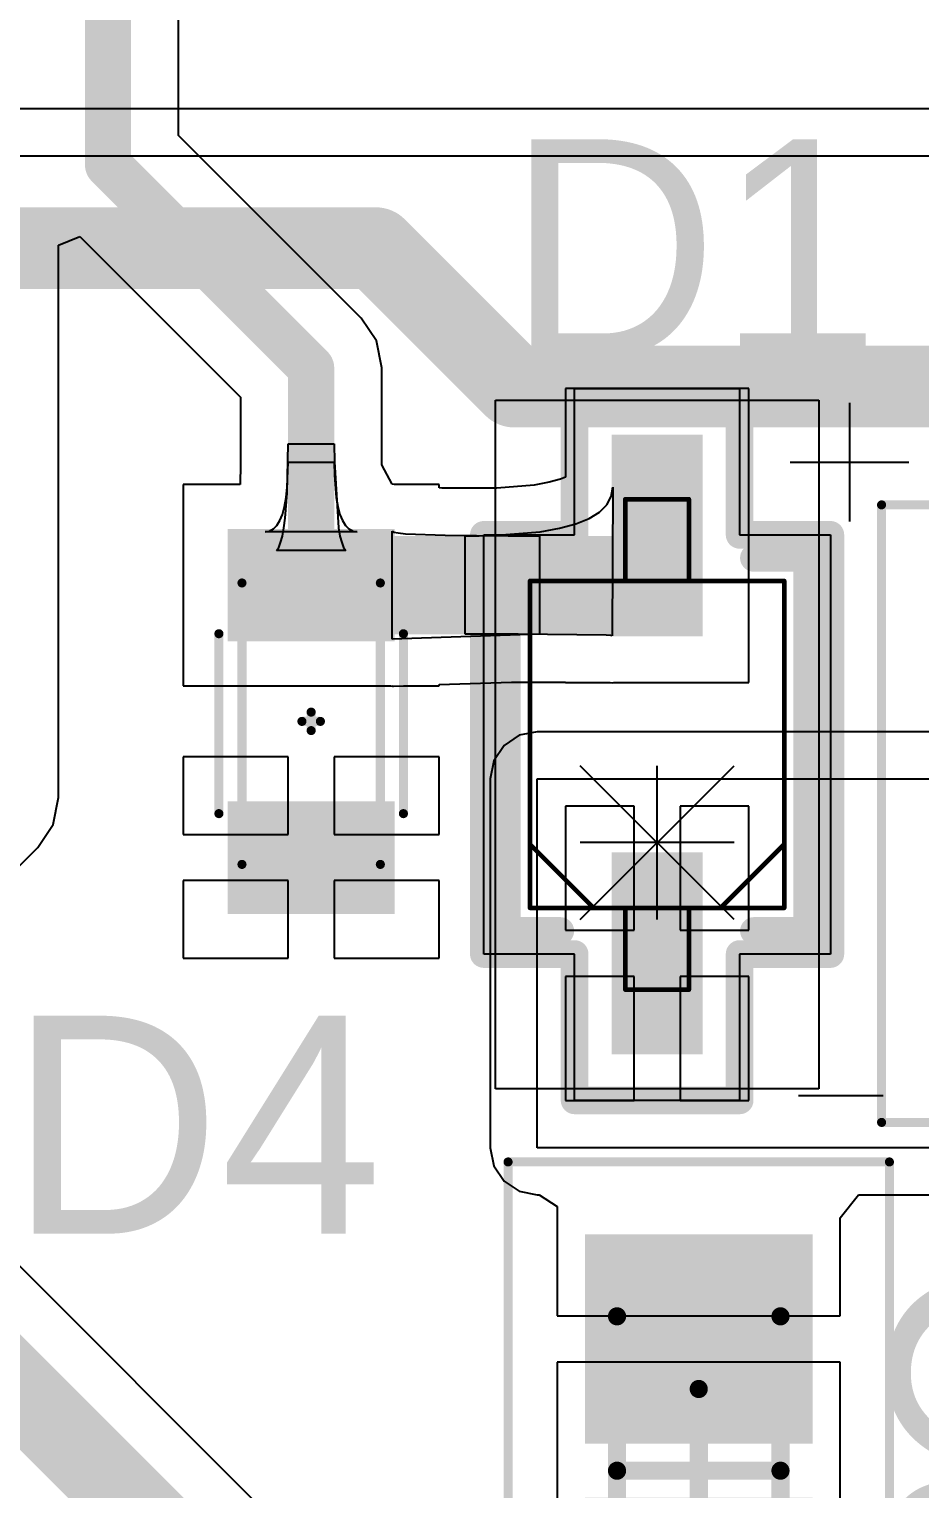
# Model space of a CAD drawing. Header units: millimetres. Extents: x 38.3 to 116.8, y 314 to 397.1.
# Drawn here: x 70.73 to 75.64, y 381.03 to 389.06 of the extents above; entities that cross this region are included whole.
import ezdxf

# ---------------------------------------------------------------- set-up
doc = ezdxf.new("R2010")
doc.units = ezdxf.units.MM
for name, color, linetype in [('BottomLayer', 5, 'Continuous'), ('Mechanical13', 56, 'Continuous'), ('Mechanical15', 56, 'Continuous'), ('Mechanical5', 56, 'Continuous'), ('TopLayer', 1, 'Continuous'), ('TopOverlay', 2, 'Continuous'), ('TopPaste', 8, 'Continuous'), ('TopSolder', 216, 'Continuous')]:
    doc.layers.add(name, color=color, linetype=linetype)

# ---------------------------------------------------------------- blocks, each defined once
blk = doc.blocks.new('0603ESDA_05N_97')
at = {"layer": 'Mechanical13', "const_width": 0.0499999}
for points in [[(-0.7619999999999999, -0.3809999999999999), (-0.7619999999999999, 0.3809999999999999)], [(0.7874, 0.3809999999999999), (-0.7619999999999999, 0.3809999999999999)], [(0.7874, -0.3809999999999999), (0.7874, 0.3809999999999999)], [(0.7874, -0.3809999999999999), (-0.7619999999999999, -0.3809999999999999)]]:
    blk.add_lwpolyline(points, dxfattribs=at)
at = {"layer": 'Mechanical13', "const_width": 0.02499868}
for points in [[(-0.77449934, 0.3809999999999999, 1), (-0.7495006599999999, 0.3809999999999999, 1)], [(-0.77449934, 0.3809999999999999, 1), (-0.7495006599999999, 0.3809999999999999, 1)], [(0.77490066, 0.3809999999999999, 1), (0.79989934, 0.3809999999999999, 1)], [(0.77490066, 0.3809999999999999, 1), (0.79989934, 0.3809999999999999, 1)], [(-0.77449934, -0.3809999999999999, 1), (-0.7495006599999999, -0.3809999999999999, 1)], [(-0.77449934, -0.3809999999999999, 1), (-0.7495006599999999, -0.3809999999999999, 1)], [(0.77490066, -0.3809999999999999, 1), (0.79989934, -0.3809999999999999, 1)], [(0.77490066, -0.3809999999999999, 1), (0.79989934, -0.3809999999999999, 1)]]:
    blk.add_lwpolyline(points, format="xyb", close=True, dxfattribs=at)
at = {"layer": 'Mechanical15', "const_width": 0.0499999}
for points in [[(0.0508, 0), (-0.0508, 0)], [(0, -0.0508), (0, 0.0508)]]:
    blk.add_lwpolyline(points, dxfattribs=at)
at = {"layer": 'Mechanical15', "const_width": 0.02499868}
for points in [[(-0.06329934, 0, 1), (-0.03830065999999999, 0, 1)], [(-0.01249934, 0.0508, 1), (0.01249934, 0.0508, 1)], [(0.03830065999999999, 0, 1), (0.06329934, 0, 1)], [(-0.01249934, -0.0508, 1), (0.01249934, -0.0508, 1)]]:
    blk.add_lwpolyline(points, format="xyb", close=True, dxfattribs=at)
at = {"layer": 'TopLayer'}
for points in [[(-1.05000044, -0.4499991), (-0.4500016399999999, -0.4499991), (-1.05000044, 0.4499991), (-0.4500016399999999, 0.4499991)], [(0.4500016399999999, -0.4499991), (1.05000044, -0.4499991), (0.4500016399999999, 0.4499991), (1.05000044, 0.4499991)]]:
    blk.add_solid(points, dxfattribs=at)
at = {"layer": 'TopOverlay', "const_width": 0.0499999}
for points in [[(0.508, 0.508), (-0.4826, 0.508)], [(0.508, -0.508), (-0.4826, -0.508)]]:
    blk.add_lwpolyline(points, dxfattribs=at)
at = {"layer": 'TopOverlay', "const_width": 0.02499868}
for points in [[(-0.4950993399999999, 0.508, 1), (-0.47010066, 0.508, 1)], [(0.49550066, 0.508, 1), (0.52049934, 0.508, 1)], [(-0.4950993399999999, -0.508, 1), (-0.47010066, -0.508, 1)], [(0.49550066, -0.508, 1), (0.52049934, -0.508, 1)]]:
    blk.add_lwpolyline(points, format="xyb", close=True, dxfattribs=at)
at = {"layer": 'TopPaste'}
for points in [[(-1.05000044, -0.4499991), (-0.4500016399999999, -0.4499991), (-1.05000044, 0.4499991), (-0.4500016399999999, 0.4499991)], [(0.4500016399999999, -0.4499991), (1.05000044, -0.4499991), (0.4500016399999999, 0.4499991), (1.05000044, 0.4499991)]]:
    blk.add_solid(points, dxfattribs=at)
at = {"layer": 'TopSolder'}
for points in [[(-1.06000042, -0.4599990799999999), (-0.44000166, -0.4599990799999999), (-1.06000042, 0.4599990799999999), (-0.44000166, 0.4599990799999999)], [(0.44000166, -0.4599990799999999), (1.06000042, -0.4599990799999999), (0.44000166, 0.4599990799999999), (1.06000042, 0.4599990799999999)]]:
    blk.add_solid(points, dxfattribs=at)
blk = doc.blocks.new('SOD323_DIO_100')
at = {"layer": 'Mechanical13'}
for p, q in [((-0.9635007399999999, 0.42299128), (-0.1171067, -0.42340276)), ((-0.9635007399999999, -0.42340276), (-0.1171067, 0.42299128)), ((-0.5403037199999999, -0.42340276), (-0.5403037199999999, 0.42299128)), ((-0.9635007399999999, -0.00020574), (-0.1171067, -0.00020574))]:
    blk.add_line(p, q, dxfattribs=at)
at = {"layer": 'Mechanical13', "const_width": 0.0254}
for points in [[(-0.90000074, 0.7000011399999999), (-0.90000074, -0.7000011399999999)], [(-0.90000074, 0.7000011399999999), (0.90000074, 0.7000011399999999)], [(-0.5499989, 0.7000011399999999), (-0.90000074, 0.3499993)], [(0.90000074, 0.7000011399999999), (0.90000074, -0.7000011399999999)], [(-1.34999984, 0.17500092), (-1.34999984, -0.17500092)], [(-1.34999984, 0.17500092), (-0.90000074, 0.17500092)], [(-0.90000074, 0.17500092), (-0.90000074, -0.17500092)], [(0.90000074, 0.17500092), (1.34999984, 0.17500092)], [(0.90000074, 0.17500092), (0.90000074, -0.17500092)], [(1.34999984, 0.17500092), (1.34999984, -0.17500092)], [(-1.34999984, -0.17500092), (-0.90000074, -0.17500092)], [(0.90000074, -0.17500092), (1.34999984, -0.17500092)], [(-0.90000074, -0.3499993), (-0.5499989, -0.7000011399999999)], [(-0.90000074, -0.7000011399999999), (0.90000074, -0.7000011399999999)]]:
    blk.add_lwpolyline(points, dxfattribs=at)
at = {"layer": 'Mechanical13', "const_width": 0.0127}
for points in [[(-0.90635074, 0.7000011399999999, 1), (-0.89365074, 0.7000011399999999, 1)], [(-0.90635074, 0.7000011399999999, 1), (-0.89365074, 0.7000011399999999, 1)], [(-0.5563488999999999, 0.7000011399999999, 1), (-0.5436489, 0.7000011399999999, 1)], [(0.89365074, 0.7000011399999999, 1), (0.90635074, 0.7000011399999999, 1)], [(0.89365074, 0.7000011399999999, 1), (0.90635074, 0.7000011399999999, 1)], [(-0.90635074, 0.3499993, 1), (-0.89365074, 0.3499993, 1)], [(-1.35634984, 0.17500092, 1), (-1.34364984, 0.17500092, 1)], [(-1.35634984, 0.17500092, 1), (-1.34364984, 0.17500092, 1)], [(-0.90635074, 0.17500092, 1), (-0.89365074, 0.17500092, 1)], [(-0.90635074, 0.17500092, 1), (-0.89365074, 0.17500092, 1)], [(0.89365074, 0.17500092, 1), (0.90635074, 0.17500092, 1)], [(0.89365074, 0.17500092, 1), (0.90635074, 0.17500092, 1)], [(1.34364984, 0.17500092, 1), (1.35634984, 0.17500092, 1)], [(1.34364984, 0.17500092, 1), (1.35634984, 0.17500092, 1)], [(-1.35634984, -0.17500092, 1), (-1.34364984, -0.17500092, 1)], [(-1.35634984, -0.17500092, 1), (-1.34364984, -0.17500092, 1)], [(-0.90635074, -0.17500092, 1), (-0.89365074, -0.17500092, 1)], [(-0.90635074, -0.17500092, 1), (-0.89365074, -0.17500092, 1)], [(0.89365074, -0.17500092, 1), (0.90635074, -0.17500092, 1)], [(0.89365074, -0.17500092, 1), (0.90635074, -0.17500092, 1)], [(1.34364984, -0.17500092, 1), (1.35634984, -0.17500092, 1)], [(1.34364984, -0.17500092, 1), (1.35634984, -0.17500092, 1)], [(-0.90635074, -0.3499993, 1), (-0.89365074, -0.3499993, 1)], [(-0.90635074, -0.7000011399999999, 1), (-0.89365074, -0.7000011399999999, 1)], [(-0.90635074, -0.7000011399999999, 1), (-0.89365074, -0.7000011399999999, 1)], [(-0.5563488999999999, -0.7000011399999999, 1), (-0.5436489, -0.7000011399999999, 1)], [(0.89365074, -0.7000011399999999, 1), (0.90635074, -0.7000011399999999, 1)], [(0.89365074, -0.7000011399999999, 1), (0.90635074, -0.7000011399999999, 1)]]:
    blk.add_lwpolyline(points, format="xyb", close=True, dxfattribs=at)
at = {"layer": 'Mechanical15'}
for p, q in [((-1.15400074, 0.45440092), (-1.15400074, 0.9540011399999999)), ((-1.15400074, 0.9540011399999999), (1.15400074, 0.9540011399999999)), ((1.15400074, 0.9540011399999999), (1.15400074, 0.45440092)), ((-1.95959984, -0.45440092), (-1.95959984, 0.45440092)), ((-1.95959984, 0.45440092), (-1.15400074, 0.45440092)), ((1.15400074, 0.45440092), (1.95959984, 0.45440092)), ((1.95959984, 0.45440092), (1.95959984, -0.45440092)), ((-1.15400074, -0.45440092), (-1.95959984, -0.45440092)), ((-1.15400074, -0.9540011399999999), (-1.15400074, -0.45440092)), ((1.95959984, -0.45440092), (1.15400074, -0.45440092)), ((1.15400074, -0.45440092), (1.15400074, -0.9540011399999999)), ((1.15400074, -0.9540011399999999), (-1.15400074, -0.9540011399999999))]:
    blk.add_line(p, q, dxfattribs=at)
at = {"layer": 'Mechanical15', "const_width": 0.1524}
for points in [[(-1.15400074, 0.9540011399999999), (1.15400074, 0.9540011399999999)], [(-1.15400074, 0.9540011399999999), (-1.15400074, 0.45440092)], [(1.15400074, 0.9540011399999999), (1.15400074, 0.45440092)], [(-1.95959984, 0.45440092), (-1.15400074, 0.45440092)], [(-1.95959984, 0.45440092), (-1.95959984, -0.45440092)], [(1.15400074, 0.45440092), (1.95959984, 0.45440092)], [(1.95959984, 0.45440092), (1.95959984, -0.45440092)], [(-1.95959984, -0.45440092), (-1.15400074, -0.45440092)], [(-1.15400074, -0.45440092), (-1.15400074, -0.9540011399999999)], [(1.15400074, -0.45440092), (1.15400074, -0.9540011399999999)], [(1.15400074, -0.45440092), (1.95959984, -0.45440092)], [(-1.15400074, -0.9540011399999999), (1.15400074, -0.9540011399999999)]]:
    blk.add_lwpolyline(points, dxfattribs=at)
at = {"layer": 'Mechanical15', "const_width": 0.0762}
for points in [[(-1.19210074, 0.9540011399999999, 1), (-1.11590074, 0.9540011399999999, 1)], [(-1.19210074, 0.9540011399999999, 1), (-1.11590074, 0.9540011399999999, 1)], [(1.11590074, 0.9540011399999999, 1), (1.19210074, 0.9540011399999999, 1)], [(1.11590074, 0.9540011399999999, 1), (1.19210074, 0.9540011399999999, 1)], [(-1.99769984, 0.45440092, 1), (-1.92149984, 0.45440092, 1)], [(-1.99769984, 0.45440092, 1), (-1.92149984, 0.45440092, 1)], [(-1.19210074, 0.45440092, 1), (-1.11590074, 0.45440092, 1)], [(-1.19210074, 0.45440092, 1), (-1.11590074, 0.45440092, 1)], [(1.11590074, 0.45440092, 1), (1.19210074, 0.45440092, 1)], [(1.11590074, 0.45440092, 1), (1.19210074, 0.45440092, 1)], [(1.92149984, 0.45440092, 1), (1.99769984, 0.45440092, 1)], [(1.92149984, 0.45440092, 1), (1.99769984, 0.45440092, 1)], [(-1.99769984, -0.45440092, 1), (-1.92149984, -0.45440092, 1)], [(-1.99769984, -0.45440092, 1), (-1.92149984, -0.45440092, 1)], [(-1.19210074, -0.45440092, 1), (-1.11590074, -0.45440092, 1)], [(-1.19210074, -0.45440092, 1), (-1.11590074, -0.45440092, 1)], [(1.11590074, -0.45440092, 1), (1.19210074, -0.45440092, 1)], [(1.11590074, -0.45440092, 1), (1.19210074, -0.45440092, 1)], [(1.92149984, -0.45440092, 1), (1.99769984, -0.45440092, 1)], [(1.92149984, -0.45440092, 1), (1.99769984, -0.45440092, 1)], [(-1.19210074, -0.9540011399999999, 1), (-1.11590074, -0.9540011399999999, 1)], [(-1.19210074, -0.9540011399999999, 1), (-1.11590074, -0.9540011399999999, 1)], [(1.11590074, -0.9540011399999999, 1), (1.19210074, -0.9540011399999999, 1)], [(1.11590074, -0.9540011399999999, 1), (1.19210074, -0.9540011399999999, 1)]]:
    blk.add_lwpolyline(points, format="xyb", close=True, dxfattribs=at)
at = {"layer": 'Mechanical5'}
for p, q in [((-1.89609984, -0.89050114), (-1.89609984, 0.89050114)), ((-1.89609984, 0.89050114), (1.89609984, 0.89050114)), ((1.89609984, 0.89050114), (1.89609984, -0.89050114)), ((1.89609984, -0.89050114), (-1.89609984, -0.89050114))]:
    blk.add_line(p, q, dxfattribs=at)
at = {"layer": 'TopLayer'}
for points in [[(-1.70559984, -0.25049988), (-0.59440064, -0.25049988), (-1.70559984, 0.25049988), (-0.59440064, 0.25049988)], [(0.59440064, -0.25049988), (1.70559984, -0.25049988), (0.59440064, 0.25049988), (1.70559984, 0.25049988)]]:
    blk.add_solid(points, dxfattribs=at)
at = {"layer": 'TopOverlay'}
blk.add_line((-1.93558668, -1.24530104), (-1.93558668, -0.7787843199999999), dxfattribs=at)
at = {"layer": 'TopOverlay', "const_width": 0.1524}
for points in [[(-1.02700074, 0.8270011399999999), (-1.02700074, 0.5331409199999999)], [(-1.02700074, 0.8270011399999999), (1.02700074, 0.8270011399999999)], [(1.02700074, 0.8270011399999999), (1.02700074, 0.5331409199999999)], [(-1.02700074, -0.5331409199999999), (-1.02700074, -0.8270011399999999)], [(1.02700074, -0.5331409199999999), (1.02700074, -0.8270011399999999)], [(-1.02700074, -0.8270011399999999), (1.02700074, -0.8270011399999999)]]:
    blk.add_lwpolyline(points, dxfattribs=at)
at = {"layer": 'TopOverlay', "const_width": 0.0762}
for points in [[(-1.06510074, 0.8270011399999999, 1), (-0.98890074, 0.8270011399999999, 1)], [(-1.06510074, 0.8270011399999999, 1), (-0.98890074, 0.8270011399999999, 1)], [(0.98890074, 0.8270011399999999, 1), (1.06510074, 0.8270011399999999, 1)], [(0.98890074, 0.8270011399999999, 1), (1.06510074, 0.8270011399999999, 1)], [(-1.06510074, 0.5331409199999999, 1), (-0.98890074, 0.5331409199999999, 1)], [(0.98890074, 0.5331409199999999, 1), (1.06510074, 0.5331409199999999, 1)], [(-1.06510074, -0.5331409199999999, 1), (-0.98890074, -0.5331409199999999, 1)], [(0.98890074, -0.5331409199999999, 1), (1.06510074, -0.5331409199999999, 1)], [(-1.06510074, -0.8270011399999999, 1), (-0.98890074, -0.8270011399999999, 1)], [(-1.06510074, -0.8270011399999999, 1), (-0.98890074, -0.8270011399999999, 1)], [(0.98890074, -0.8270011399999999, 1), (1.06510074, -0.8270011399999999, 1)], [(0.98890074, -0.8270011399999999, 1), (1.06510074, -0.8270011399999999, 1)]]:
    blk.add_lwpolyline(points, format="xyb", close=True, dxfattribs=at)
at = {"layer": 'TopPaste'}
for points in [[(-1.70559984, -0.25049988), (-0.59440064, -0.25049988), (-1.70559984, 0.25049988), (-0.59440064, 0.25049988)], [(0.59440064, -0.25049988), (1.70559984, -0.25049988), (0.59440064, 0.25049988), (1.70559984, 0.25049988)]]:
    blk.add_solid(points, dxfattribs=at)
at = {"layer": 'TopSolder'}
for points in [[(-1.70559984, -0.25049988), (-0.59440064, -0.25049988), (-1.70559984, 0.25049988), (-0.59440064, 0.25049988)], [(0.59440064, -0.25049988), (1.70559984, -0.25049988), (0.59440064, 0.25049988), (1.70559984, 0.25049988)]]:
    blk.add_solid(points, dxfattribs=at)
blk = doc.blocks.new('CAPC1608X90X35ML10T15_104')
at = {"layer": 'Mechanical13', "const_width": 0.0999998}
for points in [[(-0.8500008399999999, 0.4499991), (0.8500008399999999, 0.4499991)], [(-0.8500008399999999, 0.4499991), (-0.8500008399999999, -0.4499991)], [(0.8500008399999999, 0.4499991), (0.8500008399999999, -0.4499991)], [(-0.8500008399999999, -0.4499991), (0.8500008399999999, -0.4499991)]]:
    blk.add_lwpolyline(points, dxfattribs=at)
at = {"layer": 'Mechanical13', "const_width": 0.0499999}
for points in [[(-0.87499952, 0.4499991, 1), (-0.8250021599999999, 0.4499991, 1)], [(-0.87499952, 0.4499991, 1), (-0.8250021599999999, 0.4499991, 1)], [(0.8250021599999999, 0.4499991, 1), (0.87499952, 0.4499991, 1)], [(0.8250021599999999, 0.4499991, 1), (0.87499952, 0.4499991, 1)], [(-0.87499952, -0.4499991, 1), (-0.8250021599999999, -0.4499991, 1)], [(-0.87499952, -0.4499991, 1), (-0.8250021599999999, -0.4499991, 1)], [(0.8250021599999999, -0.4499991, 1), (0.87499952, -0.4499991, 1)], [(0.8250021599999999, -0.4499991, 1), (0.87499952, -0.4499991, 1)]]:
    blk.add_lwpolyline(points, format="xyb", close=True, dxfattribs=at)
at = {"layer": 'Mechanical15'}
for points, const_width in [([(-1.69999914, 1.05000044), (1.69999914, 1.05000044)], 0.0499999), ([(-1.69999914, 1.05000044), (-1.69999914, -1.05000044)], 0.0499999), ([(1.69999914, 1.05000044), (1.69999914, -1.05000044)], 0.0499999), ([(0, 0.4499991), (0, -0.4499991)], 0.0999998), ([(-0.4499991, 0), (0.4499991, 0)], 0.0999998), ([(-1.69999914, -1.05000044), (1.69999914, -1.05000044)], 0.0499999)]:
    blk.add_lwpolyline(points, dxfattribs=dict(at, const_width=const_width))
for points, const_width in [([(-1.71249848, 1.05000044, 1), (-1.6874998, 1.05000044, 1)], 0.02499868), ([(-1.71249848, 1.05000044, 1), (-1.6874998, 1.05000044, 1)], 0.02499868), ([(1.6874998, 1.05000044, 1), (1.71249848, 1.05000044, 1)], 0.02499868), ([(1.6874998, 1.05000044, 1), (1.71249848, 1.05000044, 1)], 0.02499868), ([(-0.02499868, 0.4499991, 1), (0.02499868, 0.4499991, 1)], 0.0499999), ([(-0.47499778, 0, 1), (-0.4250004199999999, 0, 1)], 0.0499999), ([(0.4250004199999999, 0, 1), (0.47499778, 0, 1)], 0.0499999), ([(-0.02499868, -0.4499991, 1), (0.02499868, -0.4499991, 1)], 0.0499999), ([(-1.71249848, -1.05000044, 1), (-1.6874998, -1.05000044, 1)], 0.02499868), ([(-1.71249848, -1.05000044, 1), (-1.6874998, -1.05000044, 1)], 0.02499868), ([(1.6874998, -1.05000044, 1), (1.71249848, -1.05000044, 1)], 0.02499868), ([(1.6874998, -1.05000044, 1), (1.71249848, -1.05000044, 1)], 0.02499868)]:
    blk.add_lwpolyline(points, format="xyb", close=True, dxfattribs=dict(at, const_width=const_width))
at = {"layer": 'TopLayer'}
for points in [[(-0.2499995, -0.52500022), (-0.2499995, 0.52500022), (-1.20000014, -0.52500022), (-1.20000014, 0.52500022)], [(1.20000014, -0.52500022), (1.20000014, 0.52500022), (0.2499995, -0.52500022), (0.2499995, 0.52500022)]]:
    blk.add_solid(points, dxfattribs=at)
at = {"layer": 'TopPaste'}
for points in [[(-0.2499995, -0.52500022), (-0.2499995, 0.52500022), (-1.20000014, -0.52500022), (-1.20000014, 0.52500022)], [(1.20000014, -0.52500022), (1.20000014, 0.52500022), (0.2499995, -0.52500022), (0.2499995, 0.52500022)]]:
    blk.add_solid(points, dxfattribs=at)
at = {"layer": 'TopSolder'}
for points in [[(-0.1483995, -0.62660022), (-0.1483995, 0.62660022), (-1.30160014, -0.62660022), (-1.30160014, 0.62660022)], [(1.30160014, -0.62660022), (1.30160014, 0.62660022), (0.1483995, -0.62660022), (0.1483995, 0.62660022)]]:
    blk.add_solid(points, dxfattribs=at)
blk = doc.blocks.new('CAPC1608X90X35ML10T15_106')
at = {"layer": 'Mechanical13', "const_width": 0.0999998}
for points in [[(0.8500008399999999, 0.4499991), (-0.8500008399999999, 0.4499991)], [(-0.8500008399999999, -0.4499991), (-0.8500008399999999, 0.4499991)], [(0.8500008399999999, -0.4499991), (0.8500008399999999, 0.4499991)], [(0.8500008399999999, -0.4499991), (-0.8500008399999999, -0.4499991)]]:
    blk.add_lwpolyline(points, dxfattribs=at)
at = {"layer": 'Mechanical13', "const_width": 0.0499999}
for points in [[(-0.87499952, 0.4499991, 1), (-0.8250021599999999, 0.4499991, 1)], [(-0.87499952, 0.4499991, 1), (-0.8250021599999999, 0.4499991, 1)], [(0.8250021599999999, 0.4499991, 1), (0.87499952, 0.4499991, 1)], [(0.8250021599999999, 0.4499991, 1), (0.87499952, 0.4499991, 1)], [(-0.87499952, -0.4499991, 1), (-0.8250021599999999, -0.4499991, 1)], [(-0.87499952, -0.4499991, 1), (-0.8250021599999999, -0.4499991, 1)], [(0.8250021599999999, -0.4499991, 1), (0.87499952, -0.4499991, 1)], [(0.8250021599999999, -0.4499991, 1), (0.87499952, -0.4499991, 1)]]:
    blk.add_lwpolyline(points, format="xyb", close=True, dxfattribs=at)
at = {"layer": 'Mechanical15'}
for points, const_width in [([(1.69999914, 1.05000044), (-1.69999914, 1.05000044)], 0.0499999), ([(-1.69999914, -1.05000044), (-1.69999914, 1.05000044)], 0.0499999), ([(1.69999914, -1.05000044), (1.69999914, 1.05000044)], 0.0499999), ([(0, -0.4499991), (0, 0.4499991)], 0.0999998), ([(0.4499991, 0), (-0.4499991, 0)], 0.0999998), ([(1.69999914, -1.05000044), (-1.69999914, -1.05000044)], 0.0499999)]:
    blk.add_lwpolyline(points, dxfattribs=dict(at, const_width=const_width))
for points, const_width in [([(-1.71249848, 1.05000044, 1), (-1.6874998, 1.05000044, 1)], 0.02499868), ([(-1.71249848, 1.05000044, 1), (-1.6874998, 1.05000044, 1)], 0.02499868), ([(1.6874998, 1.05000044, 1), (1.71249848, 1.05000044, 1)], 0.02499868), ([(1.6874998, 1.05000044, 1), (1.71249848, 1.05000044, 1)], 0.02499868), ([(-0.02499868, 0.4499991, 1), (0.02499868, 0.4499991, 1)], 0.0499999), ([(-0.47499778, 0, 1), (-0.4250004199999999, 0, 1)], 0.0499999), ([(0.4250004199999999, 0, 1), (0.47499778, 0, 1)], 0.0499999), ([(-0.02499868, -0.4499991, 1), (0.02499868, -0.4499991, 1)], 0.0499999), ([(-1.71249848, -1.05000044, 1), (-1.6874998, -1.05000044, 1)], 0.02499868), ([(-1.71249848, -1.05000044, 1), (-1.6874998, -1.05000044, 1)], 0.02499868), ([(1.6874998, -1.05000044, 1), (1.71249848, -1.05000044, 1)], 0.02499868), ([(1.6874998, -1.05000044, 1), (1.71249848, -1.05000044, 1)], 0.02499868)]:
    blk.add_lwpolyline(points, format="xyb", close=True, dxfattribs=dict(at, const_width=const_width))
at = {"layer": 'TopLayer'}
for points in [[(-0.2499995, -0.52500022), (-0.2499995, 0.52500022), (-1.20000014, -0.52500022), (-1.20000014, 0.52500022)], [(1.20000014, -0.52500022), (1.20000014, 0.52500022), (0.2499995, -0.52500022), (0.2499995, 0.52500022)]]:
    blk.add_solid(points, dxfattribs=at)
at = {"layer": 'TopPaste'}
for points in [[(-0.2499995, -0.52500022), (-0.2499995, 0.52500022), (-1.20000014, -0.52500022), (-1.20000014, 0.52500022)], [(1.20000014, -0.52500022), (1.20000014, 0.52500022), (0.2499995, -0.52500022), (0.2499995, 0.52500022)]]:
    blk.add_solid(points, dxfattribs=at)
at = {"layer": 'TopSolder'}
for points in [[(-0.1483995, -0.62660022), (-0.1483995, 0.62660022), (-1.30160014, -0.62660022), (-1.30160014, 0.62660022)], [(1.30160014, -0.62660022), (1.30160014, 0.62660022), (0.1483995, -0.62660022), (0.1483995, 0.62660022)]]:
    blk.add_solid(points, dxfattribs=at)

msp = doc.modelspace()

# ---------------------------------------------------------------- linework, layer by layer
at = {"layer": 'BottomLayer'}
for p, q in [((70.86598984, 388.62496824), (57.91199999999999, 388.62498856)), ((79.62899999999999, 388.62497586), (70.86598984, 388.62496824)), ((57.91199999999999, 388.3660126999999), (70.86598984, 388.36599238)), ((70.86598984, 388.36599238), (79.62899999999999, 388.3659999999999))]:
    msp.add_line(p, q, dxfattribs=at)
at = {"layer": 'BottomLayer', "const_width": 0.4499991}
for points in [[(64.389, 387.8579999999999), (72.64399999999999, 387.8579999999999)], [(72.64399999999999, 387.8579999999999), (73.406, 387.096)], [(73.406, 387.096), (76.581, 387.096)]]:
    msp.add_lwpolyline(points, dxfattribs=at)
at = {"layer": 'BottomLayer', "const_width": 0.22499828}
for points in [[(72.53150086, 387.8579999999999, 1), (72.75649914, 387.8579999999999, 1)], [(72.53150086, 387.8579999999999, 1), (72.75649914, 387.8579999999999, 1)], [(73.29350086, 387.096, 1), (73.51849913999999, 387.096, 1)], [(73.29350086, 387.096, 1), (73.51849913999999, 387.096, 1)]]:
    msp.add_lwpolyline(points, format="xyb", close=True, dxfattribs=at)
at = {"layer": 'TopLayer'}
for p, q in [((71.55746674, 388.47790478), (71.55746674, 390.79600022)), ((72.56238472, 387.4729868), (71.55746674, 388.47790478)), ((70.89646476, 387.87422806), (71.01379752, 387.92283096)), ((71.01379752, 387.92283096), (71.8992339, 387.03739458)), ((70.89646476, 384.8329997), (70.89646476, 387.87422806)), ((72.64659334, 387.34695962), (72.56238472, 387.4729868)), ((72.67616402, 387.19830104), (72.64659334, 387.34695962)), ((72.67616402, 386.66521346), (72.67616402, 387.19830104)), ((71.8992339, 387.03739458), (71.8992339, 386.6659018)), ((74.69719884, 387.0852989799999), (73.68819908, 387.0852989799999)), ((73.68819908, 387.0852989799999), (73.68819908, 386.5968265)), ((74.69719884, 385.46609978), (74.69719884, 387.0852989799999)), ((72.1549357, 386.50828718), (72.16069895999999, 386.78096634)), ((72.16069895999999, 386.78096634), (72.41469896, 386.78096634)), ((72.41469896, 386.78096634), (72.41533903999999, 386.6808877999999)), ((71.8992339, 386.6659018), (71.89699107999999, 386.55977552)), ((72.15561896, 386.5423943), (72.16069895999999, 386.68065158)), ((72.16069895999999, 386.68065158), (72.41469896, 386.68065158)), ((72.41469896, 386.68065158), (72.41596896, 386.60768246)), ((72.41533903999999, 386.6808877999999), (72.43775199999999, 386.31826978)), ((72.73465259999999, 386.55862744), (72.67616402, 386.66521346)), ((71.89665072, 386.55669958), (71.58369986, 386.55669958)), ((71.58369986, 386.55669958), (71.58369986, 385.44870078)), ((71.89699107999999, 386.55977552), (71.89665072, 386.55669958)), ((72.41596896, 386.60768246), (72.42612896, 386.4847870999999)), ((72.7443427, 386.55669958), (72.73465259999999, 386.55862744)), ((72.99169805999999, 386.55669958), (72.7443427, 386.55669958)), ((72.99169805999999, 386.53760894), (72.99169805999999, 386.55669958)), ((73.51588801999999, 386.5540783), (73.3099753, 386.53696632)), ((73.59824752, 386.56881284), (73.51588801999999, 386.5540783)), ((73.66158496, 386.58602642), (73.59824752, 386.56881284)), ((73.68819908, 386.5968265), (73.66158496, 386.58602642)), ((72.14037896, 386.43486086), (72.14926895999999, 386.4847870999999)), ((72.14468934, 386.3724251199999), (72.1549357, 386.50828718)), ((72.14926895999999, 386.4847870999999), (72.15561896, 386.5423943)), ((72.42612896, 386.4847870999999), (72.43501896000001, 386.43486086)), ((73.00747399999999, 386.53696632), (72.99169805999999, 386.53760894)), ((73.3099753, 386.53696632), (73.00747399999999, 386.53696632)), ((73.91545287999999, 386.44549838), (73.9399842, 386.49139872)), ((73.9399842, 386.49139872), (73.94829508000001, 386.5426991)), ((73.94829508000001, 386.5426991), (73.94524707999999, 385.72314778)), ((72.11497895999999, 386.35805126), (72.12894895999999, 386.39261558)), ((72.12894895999999, 386.39261558), (72.14037896, 386.43486086)), ((72.43501896000001, 386.43486086), (72.44644896, 386.39261558)), ((72.44644896, 386.39261558), (72.46041896, 386.35805126)), ((73.81772638, 386.36990036), (73.87469857999999, 386.40500062)), ((73.87469857999999, 386.40500062), (73.91545287999999, 386.44549838)), ((72.05782896, 386.30044406), (72.07941896, 386.3119655)), ((72.07941896, 386.3119655), (72.09846895999999, 386.3311679)), ((72.09846895999999, 386.3311679), (72.11497895999999, 386.35805126)), ((72.12931979999999, 386.27330162), (72.13764592, 386.31826978)), ((72.13764592, 386.31826978), (72.14468934, 386.3724251199999)), ((72.43775199999999, 386.31826978), (72.44607812, 386.27330162)), ((72.46041896, 386.35805126), (72.47692896, 386.3311679)), ((72.47692896, 386.3311679), (72.49597895999999, 386.3119655)), ((72.49597895999999, 386.3119655), (72.51756896, 386.30044406)), ((73.54947951999999, 386.29699982), (73.65511558, 386.31589996)), ((73.65511558, 386.31589996), (73.7445312, 386.34020014)), ((73.7445312, 386.34020014), (73.81772638, 386.36990036)), ((72.03369896, 386.29660358), (72.05782896, 386.30044406)), ((72.54169896, 386.29660358), (72.03369896, 386.29660358)), ((72.10882962, 386.21091668), (72.11971606, 386.23751556)), ((72.11971606, 386.23751556), (72.12931979999999, 386.27330162)), ((72.44607812, 386.27330162), (72.45568185999998, 386.23751556)), ((72.45568185999998, 386.23751556), (72.46656829999999, 386.21091668)), ((72.51756896, 386.30044406), (72.54169896, 386.29660358)), ((72.73465006, 385.70574878), (72.73465006, 386.29965158)), ((72.73465006, 386.29965158), (72.74275012, 386.29453094)), ((72.74275012, 386.29453094), (72.7670503, 386.28994878)), ((72.7670503, 386.28994878), (72.8075506, 386.2859051)), ((72.8075506, 386.2859051), (73.02624967999999, 386.2770125599999)), ((73.02624967999999, 386.2770125599999), (73.54464843999999, 386.27269964)), ((73.13524869999999, 386.27269964), (73.28954608, 386.2753996599999)), ((73.13524869999999, 385.73270072), (73.13524869999999, 386.27269964)), ((73.28954608, 386.2753996599999), (73.54947951999999, 386.29699982)), ((73.54464843999999, 386.27269964), (73.54464843999999, 385.73270072)), ((72.09666302, 386.1934999), (72.10882962, 386.21091668)), ((72.47873489999999, 386.1934999), (72.09666302, 386.1934999)), ((72.46656829999999, 386.21091668), (72.47873489999999, 386.1934999)), ((73.54464843999999, 385.73270072), (72.73465006, 385.70574878)), ((73.42684832, 385.73231972), (73.13524869999999, 385.73270072)), ((73.91284683999999, 385.72658694), (73.42684832, 385.73231972)), ((73.93714702, 385.72496388), (73.91284683999999, 385.72658694)), ((73.94524707999999, 385.72314778), (73.93714702, 385.72496388)), ((71.58369986, 385.44870078), (72.72495742, 385.44870078)), ((72.72495742, 385.44870078), (72.73465006, 385.4467729199999)), ((72.73465006, 385.4467729199999), (72.73894012, 385.44762636)), ((72.73894012, 385.44762636), (72.74326319999999, 385.44691516)), ((72.74326319999999, 385.44691516), (72.79692831999999, 385.44870078)), ((72.79692831999999, 385.44870078), (72.99169805999999, 385.44870078)), ((72.99169805999999, 385.45518286), (73.38998021999998, 385.46843404)), ((72.99169805999999, 385.44870078), (72.99169805999999, 385.45518286)), ((73.38998021999998, 385.46843404), (73.68819908, 385.46843404)), ((73.68819908, 385.46843404), (73.68819908, 385.46609978)), ((73.68819908, 385.46609978), (73.9347899, 385.46609978)), ((73.9347899, 385.46609978), (73.94428442, 385.46417446)), ((73.94428442, 385.46417446), (73.95415486, 385.46609978)), ((73.95415486, 385.46609978), (74.69719884, 385.46609978)), ((73.53299746, 385.19597586), (73.43389173999999, 385.1762629199999)), ((75.69969874, 385.19597586), (73.53299746, 385.19597586)), ((73.34987362, 385.12012384), (73.29373453999999, 385.03610572)), ((73.43389173999999, 385.1762629199999), (73.34987362, 385.12012384)), ((72.16071674, 385.0566975), (71.58369986, 385.0566975)), ((71.58369986, 385.0566975), (71.58369986, 384.62968032)), ((72.16071674, 384.62968032), (72.16071674, 385.0566975)), ((72.99169805999999, 385.0566975), (72.41471674, 385.0566975)), ((72.41471674, 385.0566975), (72.41471674, 384.62968032)), ((72.99169805999999, 384.62968032), (72.99169805999999, 385.0566975)), ((73.29373453999999, 385.03610572), (73.2740216, 384.937)), ((73.2740216, 384.937), (73.27402414, 382.905)), ((73.53299746, 384.937), (75.69969874, 384.937)), ((73.533, 382.905), (73.53299746, 384.937)), ((70.86689408, 384.68434112), (70.89646476, 384.8329997)), ((74.0657015, 384.7852985), (73.68819908, 384.7852985)), ((73.68819908, 384.7852985), (73.68819908, 384.10270144)), ((74.0657015, 384.10270144), (74.0657015, 384.7852985)), ((74.69719884, 384.7852985), (74.3197015, 384.7852985)), ((74.3197015, 384.7852985), (74.3197015, 384.10270144)), ((74.69719884, 384.10270144), (74.69719884, 384.7852985)), ((70.78268546, 384.5583139399999), (70.86689408, 384.68434112)), ((71.58369986, 384.62968032), (72.16071674, 384.62968032)), ((72.41471674, 384.62968032), (72.99169805999999, 384.62968032)), ((70.37868576, 384.15431424), (70.78268546, 384.5583139399999)), ((72.16071674, 384.37568032), (71.58369986, 384.37568032)), ((71.58369986, 384.37568032), (71.58369986, 383.9486987)), ((72.16071674, 383.9486987), (72.16071674, 384.37568032)), ((72.99169805999999, 384.37568032), (72.41471674, 384.37568032)), ((72.41471674, 384.37568032), (72.41471674, 383.9486987)), ((72.99169805999999, 383.9486987), (72.99169805999999, 384.37568032)), ((73.68819908, 384.10270144), (74.0657015, 384.10270144)), ((74.3197015, 384.10270144), (74.69719884, 384.10270144)), ((71.58369986, 383.9486987), (72.16071674, 383.9486987)), ((72.41471674, 383.9486987), (72.99169805999999, 383.9486987)), ((74.0657015, 383.84870144), (73.68819908, 383.84870144)), ((73.68819908, 383.84870144), (73.68819908, 383.1660993)), ((74.0657015, 383.1660993), (74.0657015, 383.84870144)), ((74.69719884, 383.84870144), (74.3197015, 383.84870144)), ((74.3197015, 383.84870144), (74.3197015, 383.1660993)), ((74.69719884, 383.1660993), (74.69719884, 383.84870144)), ((73.68819908, 383.1660993), (74.0657015, 383.1660993)), ((74.3197015, 383.1660993), (74.69719884, 383.1660993)), ((72.2273384, 380.70794826), (69.93894571999999, 382.9963384)), ((73.27402414, 382.905), (73.29373708, 382.80589428)), ((77.724, 382.90497714), (73.533, 382.905)), ((73.29373708, 382.80589428), (73.34987616, 382.72187616)), ((73.34987616, 382.72187616), (73.43389173999999, 382.66573708)), ((73.43389173999999, 382.66573708), (73.53299746, 382.64602414)), ((73.53299746, 382.64602414), (73.5429314, 382.64602414)), ((73.5429314, 382.64602414), (73.64299978, 382.5809976)), ((75.20100022, 382.51901398), (75.30107114, 382.64601398)), ((75.30107114, 382.64601398), (77.46502414, 382.64600382)), ((73.64299978, 382.5809976), (73.64299978, 381.97903538)), ((75.20100022, 381.97903538), (75.20100022, 382.51901398)), ((73.64299978, 381.97903538), (74.422, 381.97903538)), ((74.422, 381.97903538), (75.20100022, 381.97903538)), ((74.422, 381.72503538), (73.64299978, 381.72503538)), ((73.64299978, 381.72503538), (73.64299978, 381.1229995)), ((75.20100022, 381.72503538), (74.422, 381.72503538)), ((75.20100022, 381.1229995), (75.20100022, 381.72503538)), ((73.64299978, 381.1229995), (73.64299978, 379.73733298)), ((75.20100022, 379.67299986), (75.20100022, 381.1229995))]:
    msp.add_line(p, q, dxfattribs=at)
for points, const_width in [([(71.16900168, 388.31699832), (71.16900168, 392.40000006)], 0.254), ([(71.16900168, 388.31699832), (72.28769896, 387.19830104)], 0.254), ([(72.28769896, 386.00270018), (72.28769896, 387.19830104)], 0.254), ([(74.19269896, 386.12620006), (74.19269896, 386.27569938)], 0.254), ([(72.28769896, 386.00270018), (74.06919907999999, 386.00270018)], 0.5399989199999999), ([(74.06919907999999, 386.00270018), (74.19269896, 386.12620006)], 0.254), ([(69.59360731999999, 382.651), (71.88199999999999, 380.36260732)], 0.4499991)]:
    msp.add_lwpolyline(points, dxfattribs=dict(at, const_width=const_width))
for points, const_width in [([(71.10550168, 388.31699832, 1), (71.23250168, 388.31699832, 1)], 0.127), ([(71.10550168, 388.31699832, 1), (71.23250168, 388.31699832, 1)], 0.127), ([(72.22419896, 387.19830104, 1), (72.35119895999999, 387.19830104, 1)], 0.127), ([(72.22419896, 387.19830104, 1), (72.35119895999999, 387.19830104, 1)], 0.127), ([(74.12919896, 386.27569938, 1), (74.25619895999999, 386.27569938, 1)], 0.127), ([(72.1527005, 386.00270018, 1), (72.42269741999999, 386.00270018, 1)], 0.26999946), ([(73.93420062, 386.00270018, 1), (74.20419754, 386.00270018, 1)], 0.26999946), ([(74.12919896, 386.12620006, 1), (74.25619895999999, 386.12620006, 1)], 0.127), ([(74.12919896, 386.12620006, 1), (74.25619895999999, 386.12620006, 1)], 0.127), ([(72.22419896, 386.00270018, 1), (72.35119895999999, 386.00270018, 1)], 0.127), ([(74.00569908, 386.00270018, 1), (74.13269908, 386.00270018, 1)], 0.127)]:
    msp.add_lwpolyline(points, format="xyb", close=True, dxfattribs=dict(at, const_width=const_width))
at = {"layer": 'TopOverlay'}
for p, q in [((75.25234124, 387.005703), (75.25234124, 386.35269948)), ((74.92583948, 386.67920124), (75.57884299999999, 386.67920124))]:
    msp.add_line(p, q, dxfattribs=at)

# ---------------------------------------------------------------- block references
for name, p, rotation in [('SOD323_DIO_100', (74.19269896, 385.12569914), 90), ('CAPC1608X90X35ML10T15_106', (76.47869895999999, 384.74469914), 270), ('0603ESDA_05N_97', (72.28769896, 385.2526991399999), 270), ('CAPC1608X90X35ML10T15_104', (74.422, 381.127), 90)]:
    msp.add_blockref(name, p, dxfattribs=dict(rotation=rotation))

# ---------------------------------------------------------------- texts
for s, p in [('D1', (73.36826067999999, 387.25819424)), ('D4', (70.62832458, 382.43219424))]:
    msp.add_text(s, height=1.20000014, dxfattribs=at).set_placement(p)
msp.add_text('C3', height=1.20000014, rotation=270, dxfattribs=at).set_placement((75.47319424, 382.2906756))

doc.saveas('drawing.dxf')
